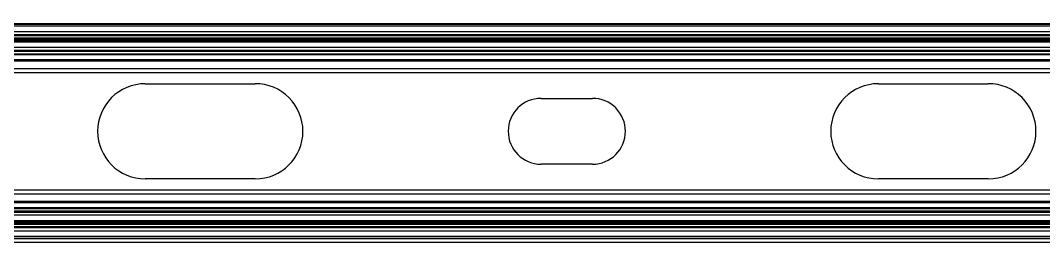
# Model space of a CAD drawing. Header units: inches. Extents: x 17 to 3130, y 15 to 659.
# Drawn here: x 969.6 to 1039.4, y 463.3 to 478.5 of the extents above; entities that cross this region are included whole.
import ezdxf

# ---------------------------------------------------------------- set-up
doc = ezdxf.new("R2010")
doc.units = ezdxf.units.IN
doc.header["$MEASUREMENT"] = 0
doc.layers.add('MAIN-1', color=7, linetype='Continuous')
doc.layers.add('MAIN-2', color=7, linetype='Continuous')

msp = doc.modelspace()

# ---------------------------------------------------------------- linework, layer by layer
msp.add_line((852.11663, 478.1985), (1482.11658, 478.45584))
at = {"layer": 'MAIN-1'}
for p, q in [((1482.11848, 476.98497), (852.11663, 476.98497)), ((978.1479, 474.13497), (985.6479, 474.13497)), ((1028.1479, 474.13497), (1035.6479, 474.13497)), ((1005.1479, 473.13497), (1008.6479, 473.13497)), ((1008.6479, 468.63497), (1005.1479, 468.63497)), ((985.6479, 467.63497), (978.1479, 467.63497)), ((1035.6479, 467.63497), (1028.1479, 467.63497)), ((852.11663, 464.78497), (1482.1343, 464.78497)), ((1482.13624, 463.28497), (852.11663, 463.28497))]:
    msp.add_line(p, q, dxfattribs=at)
for centre, radius, start, end in [((978.1479, 470.88497), 3.25, 90.0000198, 180.0000187), ((985.6479, 470.88497), 3.25, 359.9999813, 90.0000198), ((1028.1479, 470.88497), 3.25, 90.0000198, 180.0000187), ((1035.6479, 470.88497), 3.25, 359.9999813, 90.0000198), ((1005.1479, 470.88497), 2.25, 90.0000198, 180.0000187), ((1008.6479, 470.88497), 2.25, 359.9999813, 90.0000198), ((978.1479, 470.88497), 3.25, 180.0000187, 270), ((985.6479, 470.88497), 3.25, 270, 359.9999813), ((1005.1479, 470.88497), 2.25, 180.0000187, 270), ((1008.6479, 470.88497), 2.25, 270, 359.9999813), ((1028.1479, 470.88497), 3.25, 180.0000187, 270), ((1035.6479, 470.88497), 3.25, 270, 359.9999813)]:
    msp.add_arc(centre, radius, start, end, dxfattribs=at)
at = {"layer": 'MAIN-2'}
for p, q in [((852.11663, 478.23497), (1482.11686, 478.23497)), ((852.11663, 478.1985), (1482.11691, 478.1985)), ((1482.11709, 478.05819), (852.11663, 478.05819)), ((1482.11757, 477.68497), (852.11663, 477.68497)), ((852.11663, 477.48497), (1482.11783, 477.48497)), ((1482.11795, 477.3985), (852.11663, 477.3985)), ((852.11663, 477.25819), (1482.11813, 477.25819)), ((852.11663, 477.16863), (1482.11824, 477.16863)), ((1482.1184, 477.05131), (852.11663, 477.05131)), ((1482.11849, 476.97743), (852.11663, 476.97743)), ((852.11663, 476.62388), (1482.11895, 476.62388)), ((852.11663, 476.41175), (1482.11923, 476.41175)), ((1482.11923, 476.41175), (852.11663, 476.41175)), ((1482.11932, 476.33852), (852.11663, 476.33852)), ((852.11663, 476.18497), (1482.11952, 476.18497)), ((852.11663, 476.11863), (1482.11961, 476.11863)), ((1482.12007, 475.75659), (852.11663, 475.75659)), ((1482.12015, 475.7022), (852.11663, 475.7022)), ((1482.12017, 475.68497), (852.11663, 475.68497)), ((852.11663, 475.17144), (1482.12083, 475.17144)), ((852.11663, 474.8989), (1482.12119, 474.8989)), ((1482.13159, 466.87104), (852.11663, 466.87104)), ((1482.13195, 466.5985), (852.11663, 466.5985)), ((1482.13261, 466.08497), (852.11663, 466.08497)), ((852.11663, 466.06774), (1482.13264, 466.06774)), ((852.11663, 466.01335), (1482.13271, 466.01335)), ((1482.13318, 465.65131), (852.11663, 465.65131)), ((1482.13326, 465.58497), (852.11663, 465.58497)), ((1482.13346, 465.43142), (852.11663, 465.43142)), ((1482.13356, 465.35819), (852.11663, 465.35819)), ((852.11663, 465.35819), (1482.13356, 465.35819)), ((1482.13383, 465.14606), (852.11663, 465.14606)), ((852.11663, 464.79251), (1482.13429, 464.79251)), ((852.11663, 464.71863), (1482.13438, 464.71863)), ((1482.13454, 464.60131), (852.11663, 464.60131)), ((1482.13465, 464.51175), (852.11663, 464.51175)), ((852.11663, 464.37144), (1482.13483, 464.37144)), ((1482.13495, 464.28497), (852.11663, 464.28497)), ((852.11663, 464.08497), (1482.13521, 464.08497)), ((852.11663, 463.71175), (1482.13569, 463.71175)), ((1482.13587, 463.57144), (852.11663, 463.57144)), ((1482.13592, 463.53497), (852.11663, 463.53497))]:
    msp.add_line(p, q, dxfattribs=at)

doc.saveas('drawing.dxf')
